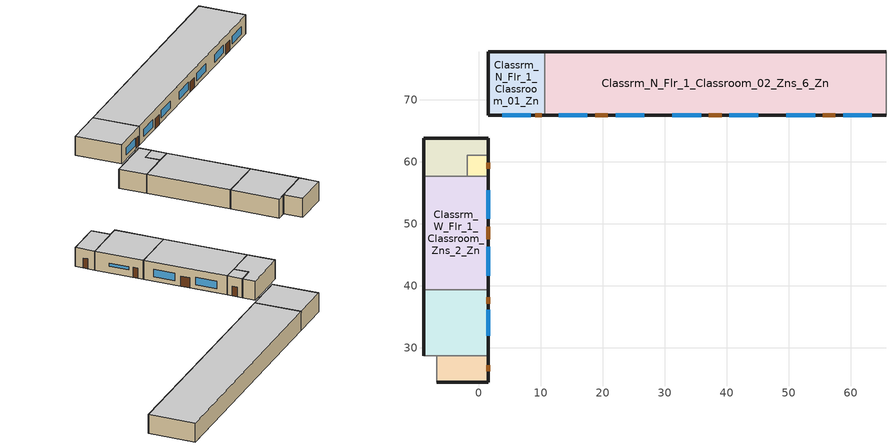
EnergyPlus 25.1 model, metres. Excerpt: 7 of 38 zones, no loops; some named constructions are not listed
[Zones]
Classrm_N_Flr_1_Classroom_01_Zn
 floor ground (srf1 Base_CZ12-SlabOnOrBelowGradeF073): 10.64,77.77 10.64,67.56 1.52,67.56 1.52,77.77 z0
 wall outside (ExtWall_MetalFramed_NonRes): 10.64,67.56 1.52,67.56 1.52,77.77 10.64,77.77 z0:4.27
 wall to Classrm_N_Flr_1_Classroom_02_Zns_6_Zn (IntWall_MetalFramed): 10.64,77.77 10.64,67.56 z0:4.27
 window (FixedWindow_NonRes): 8.39,67.56 3.77,67.56 z0.94:2.62
 door (ExtOpaqueDoorU070): 10.14,67.56 9.12,67.56 z0:2.23
 ceiling to Classrm_N_Flr_2_Classroom_02_Zn (IntFloor Reversed): 10.64,67.56 10.64,77.77 1.52,77.77 1.52,67.56 z4.27
Classrm_N_Flr_1_Classroom_02_Zns_6_Zn
 floor ground (srf59 Base_CZ12-SlabOnOrBelowGradeF073): 65.71,77.77 65.71,67.56 10.64,67.56 10.64,77.77 z0
 wall outside (ExtWall_MetalFramed_NonRes): 10.64,77.77 65.71,77.77 / 65.71,67.56 10.64,67.56 z0:4.27
 wall to Classrm_N_Flr_1_Office_LT_250_sf_Zn (IntWall_MetalFramed): 65.71,77.77 65.71,67.56 z0:4.27
 window (FixedWindow_NonRes): 17.55,67.56 12.9,67.56 / 26.73,67.56 22.08,67.56 / 35.91,67.56 31.26,67.56 / 45.09,67.56 40.44,67.56 / 54.27,67.56 49.62,67.56 / 63.45,67.56 58.8,67.56 z0.94:2.62
 door (ExtOpaqueDoorU070): 20.84,67.56 18.8,67.56 / 39.2,67.56 37.15,67.56 / 57.56,67.56 55.51,67.56 z0:2.23
 ceiling to Classrm_N_Flr_2_Classroom_01_Zns_6_Zn (IntFloor Reversed): 65.71,67.56 65.71,77.77 10.64,77.77 10.64,67.56 z4.27
Classrm_W_Flr_1_Classroom_Zns_2_Zn
 floor ground (srf96 Base_CZ12-SlabOnOrBelowGradeF073): 1.52,57.71 1.52,39.4 -8.9,39.4 -8.9,57.71 z0
 wall outside (ExtWall_MetalFramed_NonRes): -8.9,39.4 -8.9,57.71 z0:4.27; 1.52,57.71,4.27 1.52,57.71,0 1.52,49.58,0 1.52,49.58,2.23 1.52,47.54,2.23 1.52,47.54,0 1.52,39.4,0 1.52,39.4,4.27
 wall to Classrm_W_Flr_1_Library_Reading_Area_Zn (IntWall_MetalFramed): 1.52,39.4 -8.9,39.4 z0:4.27
 wall to Classrm_W_Flr_1_EMT_01_Zn (IntWall_MetalFramed): -1.83,57.71 1.52,57.71 z0:4.27
 wall to Classrm_W_Flr_1_Restroom_Zn (IntWall_MetalFramed): -8.9,57.71 -1.83,57.71 z0:4.27
 window (FixedWindow_NonRes): 1.52,46.3 1.52,41.66 / 1.52,55.45 1.52,50.82 z0.96:2.67
 door (ExtOpaqueDoorU070): 1.52,49.58 1.52,47.54 z0:2.23
 ceiling to Classrm_W_Flr_2_Classroom_01_Zns_3_Zn (IntFloor Reversed): 1.52,39.4 1.52,57.71 -8.9,57.71 -8.9,39.4 z4.27
Classrm_W_Flr_1_EMT_01_Zn
 floor ground (srf24 Base_CZ12-SlabOnOrBelowGradeF073): 1.52,61.07 1.52,57.71 -1.83,57.71 -1.83,61.07 z0
 wall outside (ExtWall_MetalFramed_NonRes): 1.52,61.07 1.52,57.71 z0:4.27
 wall to Classrm_W_Flr_1_Restroom_Zn (IntWall_MetalFramed): -1.83,57.71 -1.83,61.07 1.52,61.07 z0:4.27
 door (ExtOpaqueDoorU070): 1.52,59.9 1.52,58.88 z0:2.13
 ceiling to Classrm_W_Flr_2_IDF_Room_Zn (IntFloor Reversed): 1.52,57.71 1.52,61.07 -1.83,61.07 -1.83,57.71 z4.27
Classrm_W_Flr_1_Library_Reading_Area_Zn
 floor ground (srf101 Base_CZ12-SlabOnOrBelowGradeF073): 1.52,39.4 1.52,28.73 -8.9,28.73 -8.9,39.4 z0
 wall outside (ExtWall_MetalFramed_NonRes): 1.52,39.4 1.52,28.73 / -8.9,28.73 -8.9,39.4 z0:4.27
 wall to Classrm_W_Flr_1_EMT_02_Zn (IntWall_MetalFramed): -6.77,28.73 -8.9,28.73 z0:4.27
 wall to Classrm_W_Flr_1_Storage_General_Zn (IntWall_MetalFramed): 1.52,28.73 -6.77,28.73 z0:4.27
 window (FixedWindow_NonRes): 1.52,36.17 1.52,31.96 z1.46:2.13
 door (ExtOpaqueDoorU070): 1.52,38.18 1.52,37.16 z0:2.23
 ceiling to Classrm_W_Flr_2_Classroom_01_Zns_3_Zn (IntFloor Reversed): 1.52,28.73 1.52,39.4 -8.9,39.4 -8.9,28.73 z4.27
Classrm_W_Flr_1_Restroom_Zn
 floor ground (srf29 Base_CZ12-SlabOnOrBelowGradeF073): 1.52,63.81 1.52,61.07 -1.83,61.07 -1.83,57.71 -8.9,57.71 -8.9,63.81 z0
 wall outside (ExtWall_MetalFramed_NonRes): -8.9,57.71 -8.9,63.81 1.52,63.81 1.52,61.07 z0:4.27
 ceiling to Classrm_W_Flr_2_Restroom_Zn (IntFloor Reversed): -1.83,57.71 -1.83,61.07 1.52,61.07 1.52,63.81 -8.9,63.81 -8.9,57.71 z4.27
Classrm_W_Flr_1_Storage_General_Zn
 floor ground (srf50 Base_CZ12-SlabOnOrBelowGradeF073): 1.52,28.73 1.52,24.46 -6.77,24.46 -6.77,28.73 z0
 wall outside (ExtWall_MetalFramed_NonRes): 1.52,28.73 1.52,24.46 -6.77,24.46 z0:4.27
 wall to Classrm_W_Flr_1_EMT_02_Zn (IntWall_MetalFramed): -6.77,24.46 -6.77,28.73 z0:4.27
 door (ExtOpaqueDoorU070): 1.52,27.22 1.52,26.2 z0:2.23
 ceiling to Classrm_W_Flr_2_Classroom_02_Zn (IntFloor Reversed): 1.52,24.46 1.52,28.73 -6.77,28.73 -6.77,24.46 z4.27
[Material] Thermal Absorptance=0.9; Solar Absorptance=0.7; Visible Absorptance=0.8
Name | Roughness | Thickness {m} | Conductivity {W/m-K} | Density {kg/m3} | Specific Heat {J/kg-K}
Concrete - 140 lb/ft3 - 4 in. | MediumRough | 0.1016 | 1.9514 | 2239.06 | 921.096
Carpet - 3/4 in. | Smooth | 0.01905 | 0.0455183 | 288.332 | 1381.644
Metal Deck - 1/16 in. | MediumRough | 0.0015875 | 45.3452 | 7820.53 | 502.416
[Construction]
IntFloor Reversed: Carpet - 3/4 in., Concrete - 140 lb/ft3 - 4 in., Metal Deck - 1/16 in.
[ZoneList]
ZL_Convention_Conference_Multipurpose_and_Meeting_Area: Admin_MPR_Conference_Room_Zns_3_Zn, Admin_MPR_Multipurpose_Room_Zns_3_Zn
ZL_Electrical_Mechanical_Telephone_Rooms: Admin_MPR_EMT_Zn, Admin_MPR_IDF_Room_Zn, Classrm_W_Flr_1_EMT_01_Zn, Classrm_W_Flr_1_EMT_02_Zn, Classrm_W_Flr_2_IDF_Room_Zn, Kindergarten_EMT_Zn, Kindergarten_IDF_Room_Zn
ZL_Office_Area_SmallerThan250_square_feet: Admin_MPR_Office_LT_250_sf_Zns_6_Zn, Classrm_N_Flr_1_Office_LT_250_sf_Zn, Classrm_N_Flr_2_Office_LT_250_sf_Zn
ZL_Restrooms: Admin_MPR_Restroom_Zns_3_Zn, Classrm_N_Flr_1_Restroom_Zn, Classrm_N_Flr_2_Restroom_Zn, Classrm_W_Flr_1_Restroom_Zn, Classrm_W_Flr_2_Restroom_Zn, Kindergarten_Restroom_Zn
ZL_Storage_General: Admin_MPR_Storage_General_Zn, Classrm_W_Flr_1_Storage_General_Zn, Classrm_W_Flr_2_Storage_General_Zn, Kindergarten_Storage_General_Zn
ZL_Classroom_Lecture_Training_Vocational_Areas: Classrm_N_Flr_1_Classroom_01_Zn, Classrm_N_Flr_1_Classroom_02_Zns_6_Zn, Classrm_N_Flr_2_Classroom_01_Zns_6_Zn, Classrm_N_Flr_2_Classroom_02_Zn, Classrm_W_Flr_1_Classroom_Zns_2_Zn, Classrm_W_Flr_2_Classroom_01_Zns_3_Zn, Classrm_W_Flr_2_Classroom_02_Zn, Kindergarten_Classroom_01_Zn, Kindergarten_Classroom_02_Zn
[People] Number of People Calculation Method=People/Area; Fraction Radiant=0.3; Sensible Heat Fraction=autocalculate; Carbon Dioxide Generation Rate {m3/s-W}=3.82e-08; Enable ASHRAE 55 Comfort Warnings=No; Mean Radiant Temperature Calculation Type=EnclosureAveraged; Clothing Insulation Calculation Method=ClothingInsulationSchedule; Cold Stress Temperature Threshold {C}=15.56; Heat Stress Temperature Threshold {C}=30
Name | Zone or ZoneList or Space or SpaceList | Number of People Schedule | People per Floor Area {person/m2} | Activity Level Schedule
People_Convention_Conference_Multipurpose_and_Meeting_Area | ZL_Convention_Conference_Multipurpose_and_Meeting_Area | SchoolK8MPROccupancy | 0.710418 | FunctionalAreaPeopleActivityLevel
People_Electrical_Mechanical_Telephone_Rooms | ZL_Electrical_Mechanical_Telephone_Rooms | SchoolK8MPROccupancy | 0.107639 | CommonAreaPeopleActivityLevel
People_Office_Area_250_square_feet | ZL_Office_Area_SmallerThan250_square_feet | SchoolK8MPROccupancy | 0.107639 | FunctionalAreaPeopleActivityLevel
People_Restrooms | ZL_Restrooms | SchoolK8MPROccupancy | 0.107639 | CommonAreaPeopleActivityLevel
People_Storage_General | ZL_Storage_General | SchoolK8MPROccupancy | 0.107639 | CommonAreaPeopleActivityLevel
People_Classroom_Lecture_Training_Vocational_Areas | ZL_Classroom_Lecture_Training_Vocational_Areas | SchoolK8ClassroomOccupancy | 0.538196 | MeetingPeopleActivityLevel
[Lights] Design Level Calculation Method=Watts/Area; Return Air Fraction=0; Fraction Radiant=0.58; Fraction Visible=0; Fraction Replaceable=1; Return Air Fraction Calculated from Plenum Temperature=No; Return Air Fraction Function of Plenum Temperature Coefficient 1=0; Return Air Fraction Function of Plenum Temperature Coefficient 2 {1/K}=0
Name | Zone or ZoneList or Space or SpaceList | Schedule | Watts per Floor Area {W/m2}
Lights_Convention_Conference_Multipurpose_and_Meeting_Area | ZL_Convention_Conference_Multipurpose_and_Meeting_Area | SchoolK8MPRLights | 8.07293
Lights_Electrical_Mechanical_Telephone_Rooms | ZL_Electrical_Mechanical_Telephone_Rooms | SchoolK8MPRLights | 4.30556
Lights_Office_Area_250_square_feet | ZL_Office_Area_SmallerThan250_square_feet | SchoolK8MPRLights | 6.99654
Lights_Restrooms | ZL_Restrooms | SchoolK8MPRLights | 6.99654
Lights_Storage_General | ZL_Storage_General | SchoolK8MPRLights | 4.30556
Lights_Classroom_Lecture_Training_Vocational_Areas | ZL_Classroom_Lecture_Training_Vocational_Areas | SchoolK8ClassroomLights | 6.45835
[ElectricEquipment] Design Level Calculation Method=Watts/Area; Fraction Latent=0; Fraction Radiant=0.2; Fraction Lost=0
Name | Zone or ZoneList or Space or SpaceList | Schedule | Watts per Floor Area {W/m2}
Equip_ZL_Convention_Conference_Multipurpose_and_Meeting_Area | ZL_Convention_Conference_Multipurpose_and_Meeting_Area | SchoolK8MPRElecEquipment | 10.7639
Equip_ZL_Electrical_Mechanical_Telephone_Rooms | ZL_Electrical_Mechanical_Telephone_Rooms | SchoolK8MPRElecEquipment | 32.2917
Equip_ZL_Office_Area_SmallerThan250_square_feet | ZL_Office_Area_SmallerThan250_square_feet | SchoolK8MPRElecEquipment | 7.53474
Equip_ZL_Storage_General | ZL_Storage_General | SchoolK8MPRElecEquipment | 2.15278
Equip_ZL_Classroom_Lecture_Training_Vocational_Areas | ZL_Classroom_Lecture_Training_Vocational_Areas | SchoolK8ClassroomElecEquipment | 8.61113
[Schedule:Day:Hourly]
CommonAreaPeopleActivityLevelWD; CommonAreaPeopleActivityLevelSat; CommonAreaPeopleActivityLevelSun: 147, 147, 147, 147, 147, 147, 147, 147, 147, 147, 147, 147, 147, 147, 147, 147, 147, 147, 147, 147, 147, 147, 147, 147
FunctionalAreaPeopleActivityLevelWD; FunctionalAreaPeopleActivityLevelSat; FunctionalAreaPeopleActivityLevelSun: 131.9, 131.9, 131.9, 131.9, 131.9, 131.9, 131.9, 131.9, 131.9, 131.9, 131.9, 131.9, 131.9, 131.9, 131.9, 131.9, 131.9, 131.9, 131.9, 131.9, 131.9, 131.9, 131.9, 131.9
PerformanceSpcPeopleActivityLevelWD; PerformanceSpcPeopleActivityLevelSat; PerformanceSpcPeopleActivityLevelSun: 102.6, 102.6, 102.6, 102.6, 102.6, 102.6, 102.6, 102.6, 102.6, 102.6, 102.6, 102.6, 102.6, 102.6, 102.6, 102.6, 102.6, 102.6, 102.6, 102.6, 102.6, 102.6, 102.6, 102.6
KitchenPeopleActivityLevelWD; KitchenPeopleActivityLevelSat; KitchenPeopleActivityLevelSun; RefStoragePeopleActivityLevelWD; RefStoragePeopleActivityLevelSat; RefStoragePeopleActivityLevelSun: 219.8, 219.8, 219.8, 219.8, 219.8, 219.8, 219.8, 219.8, 219.8, 219.8, 219.8, 219.8, 219.8, 219.8, 219.8, 219.8, 219.8, 219.8, 219.8, 219.8, 219.8, 219.8, 219.8, 219.8
SchoolK8ClassroomOccupancyWD: 0, 0, 0, 0, 0, 0, 0, 0.05, 0.75, 0.9, 0.9, 0.8, 0.8, 0.8, 0.8, 0.45, 0.15, 0.05, 0.15, 0.2, 0.2, 0.1, 0, 0
SchoolK8ClassroomOccupancySat: 0, 0, 0, 0, 0, 0, 0, 0, 0.1, 0.1, 0.1, 0.1, 0.1, 0, 0, 0, 0, 0, 0, 0, 0, 0, 0, 0
SchoolK8ClassroomOccupancySun; SchoolK8KitchenOccupancySat; SchoolK8KitchenOccupancySun; SchoolK8KitchenLightsSat; SchoolK8KitchenLightsSun; SchoolK8KitchenElecEquipmentSat; SchoolK8KitchenElecEquipmentSun; SchoolK8KitchenGasEquipmentSat; SchoolK8KitchenGasEquipmentSun; SchoolK8MPROccupancySat; SchoolK8MPROccupancySun; SchoolK8MPRLightsSat; SchoolK8MPRLightsSun; SchoolK8MPRElecEquipmentSat; SchoolK8MPRElecEquipmentSun: 0, 0, 0, 0, 0, 0, 0, 0, 0, 0, 0, 0, 0, 0, 0, 0, 0, 0, 0, 0, 0, 0, 0, 0
SchoolK8ClassroomLightsWD: 0.05, 0.05, 0.05, 0.05, 0.05, 0.05, 0.05, 0.3, 0.6, 0.65, 0.65, 0.65, 0.55, 0.55, 0.55, 0.5, 0.35, 0.35, 0.35, 0.35, 0.35, 0.3, 0.05, 0.05
SchoolK8ClassroomLightsSat; SchoolK8ClassroomElecEquipmentSat: 0.05, 0.05, 0.05, 0.05, 0.05, 0.05, 0.05, 0.05, 0.15, 0.15, 0.15, 0.15, 0.15, 0.05, 0.05, 0.05, 0.05, 0.05, 0.05, 0.05, 0.05, 0.05, 0.05, 0.05
SchoolK8ClassroomLightsSun; SchoolK8ClassroomElecEquipmentSun: 0.05, 0.05, 0.05, 0.05, 0.05, 0.05, 0.05, 0.05, 0.05, 0.05, 0.05, 0.05, 0.05, 0.05, 0.05, 0.05, 0.05, 0.05, 0.05, 0.05, 0.05, 0.05, 0.05, 0.05
SchoolK8ClassroomElecEquipmentWD: 0.05, 0.05, 0.05, 0.05, 0.05, 0.05, 0.05, 0.3, 0.85, 0.95, 0.95, 0.95, 0.8, 0.8, 0.8, 0.7, 0.5, 0.5, 0.35, 0.35, 0.35, 0.3, 0.05, 0.05
SchoolK8ClassroomInfiltrationWD: 1, 1, 1, 1, 1, 1, 1, 0.25, 0.25, 0.25, 0.25, 0.25, 0.25, 0.25, 0.25, 0.25, 1, 1, 1, 1, 1, 1, 1, 1
SchoolK8ClassroomInfiltrationSat; SchoolK8ClassroomInfiltrationSun; SchoolK8KitchenInfiltrationSat; SchoolK8KitchenInfiltrationSun; SchoolK8MPRInfiltrationSat; SchoolK8MPRInfiltrationSun; SchoolK8ExtLightingNonMotionCtrlWD; SchoolK8ExtLightingNonMotionCtrlSat; SchoolK8ExtLightingNonMotionCtrlSun: 1, 1, 1, 1, 1, 1, 1, 1, 1, 1, 1, 1, 1, 1, 1, 1, 1, 1, 1, 1, 1, 1, 1, 1
SchoolK8KitchenOccupancyWD: 0, 0, 0, 0, 0, 0.1, 0.5, 0.95, 0.95, 0.95, 0.95, 0.95, 0.95, 0.95, 0.5, 0, 0, 0, 0, 0, 0, 0, 0, 0
SchoolK8KitchenLightsWD: 0, 0, 0, 0, 0, 1, 1, 1, 1, 1, 1, 1, 1, 1, 1, 0, 0, 0, 0, 0, 0, 0, 0, 0
SchoolK8KitchenElecEquipmentWD; SchoolK8MPRElecEquipmentWD: 0.15, 0.15, 0.15, 0.15, 0.15, 0.2, 0.3, 0.9, 0.9, 0.8, 0.8, 0.8, 0.9, 0.9, 0.9, 0.7, 0.2, 0.15, 0.15, 0.15, 0.15, 0.15, 0.15, 0.15
SchoolK8KitchenInfiltrationWD: 1, 1, 1, 1, 1, 0.25, 0.25, 0.25, 0.25, 0.25, 0.25, 0.25, 0.25, 0.25, 0.25, 1, 1, 1, 1, 1, 1, 1, 1, 1
SchoolK8KitchenRefrigerationWD; SchoolK8KitchenRefrigerationSat; SchoolK8KitchenRefrigerationSun; SchoolK8MPRRefrigerationWD; SchoolK8MPRRefrigerationSat; SchoolK8MPRRefrigerationSun: 0.9, 0.9, 0.9, 0.9, 0.9, 0.9, 0.9, 0.9, 0.9, 0.9, 0.9, 0.9, 0.9, 0.9, 0.9, 0.9, 0.9, 0.9, 0.9, 0.9, 0.9, 0.9, 0.9, 0.9
SchoolK8KitchenGasEquipmentWD: 0, 0, 0, 0, 0, 0, 0, 0.5, 0.5, 0.75, 0.9, 0.9, 0.9, 0, 0, 0, 0, 0, 0, 0, 0, 0, 0, 0
SchoolK8MPROccupancyWD: 0, 0, 0, 0, 0, 0, 0.1, 0.5, 0.25, 0.25, 0.05, 0.25, 0.95, 0.95, 0.25, 0.2, 0.2, 0.2, 0.15, 0.15, 0, 0, 0, 0
SchoolK8MPRLightsWD: 0, 0, 0, 0, 0, 0, 1, 1, 1, 1, 1, 1, 1, 1, 1, 1, 1, 1, 1, 1, 0, 0, 0, 0
SchoolK8MPRInfiltrationWD: 1, 1, 1, 1, 1, 1, 0.25, 0.25, 0.25, 0.25, 0.25, 0.25, 0.25, 0.25, 0.25, 0.25, 0.25, 0.25, 1, 1, 1, 1, 1, 1
SchoolK8ElevatorWD: 0.12, 0.12, 0.12, 0.12, 0.12, 0.2, 0.4, 0.5, 0.5, 0.35, 0.15, 0.15, 0.15, 0.15, 0.15, 0.15, 0.35, 0.5, 0.5, 0.4, 0.4, 0.3, 0.2, 0.12
SchoolK8ElevatorSat; SchoolK8ElevatorSun; SchoolK8ElevatorWinter: 0.12, 0.12, 0.12, 0.12, 0.12, 0.12, 0.12, 0.12, 0.12, 0.12, 0.12, 0.12, 0.12, 0.12, 0.12, 0.12, 0.12, 0.12, 0.12, 0.12, 0.12, 0.12, 0.12, 0.12
SchoolK8ExtLightingMotionCtrlWD: 0, 0, 0, 0, 0, 1, 1, 1, 1, 1, 1, 1, 1, 1, 1, 1, 1, 1, 1, 1, 1, 1, 0, 0
SchoolK8ExtLightingMotionCtrlSat; SchoolK8ExtLightingMotionCtrlSun: 0, 0, 0, 0, 0, 1, 1, 1, 1, 1, 1, 1, 1, 1, 1, 1, 1, 1, 1, 1, 1, 1, 1, 1
MeetingPeopleActivityLevelWD; MeetingPeopleActivityLevelSat; MeetingPeopleActivityLevelSun: 117.2, 117.2, 117.2, 117.2, 117.2, 117.2, 117.2, 117.2, 117.2, 117.2, 117.2, 117.2, 117.2, 117.2, 117.2, 117.2, 117.2, 117.2, 117.2, 117.2, 117.2, 117.2, 117.2, 117.2
SchoolK8ElevatorSummer: 0.5, 0.5, 0.5, 0.5, 0.5, 0.5, 0.5, 0.5, 0.5, 0.5, 0.5, 0.5, 0.5, 0.5, 0.5, 0.5, 0.5, 0.5, 0.5, 0.5, 0.5, 0.5, 0.5, 0.5
[Schedule:Week:Daily]
CommonAreaPeopleActivityLevelWk: CommonAreaPeopleActivityLevelSun, CommonAreaPeopleActivityLevelWD, CommonAreaPeopleActivityLevelWD, CommonAreaPeopleActivityLevelWD, CommonAreaPeopleActivityLevelWD, CommonAreaPeopleActivityLevelWD, CommonAreaPeopleActivityLevelSat, CommonAreaPeopleActivityLevelSun, CommonAreaPeopleActivityLevelWD, CommonAreaPeopleActivityLevelWD, CommonAreaPeopleActivityLevelSun, CommonAreaPeopleActivityLevelSun
FunctionalAreaPeopleActivityLevelWk: FunctionalAreaPeopleActivityLevelSun, FunctionalAreaPeopleActivityLevelWD, FunctionalAreaPeopleActivityLevelWD, FunctionalAreaPeopleActivityLevelWD, FunctionalAreaPeopleActivityLevelWD, FunctionalAreaPeopleActivityLevelWD, FunctionalAreaPeopleActivityLevelSat, FunctionalAreaPeopleActivityLevelSun, FunctionalAreaPeopleActivityLevelWD, FunctionalAreaPeopleActivityLevelWD, FunctionalAreaPeopleActivityLevelSun, FunctionalAreaPeopleActivityLevelSun
KitchenPeopleActivityLevelWk: KitchenPeopleActivityLevelSun, KitchenPeopleActivityLevelWD, KitchenPeopleActivityLevelWD, KitchenPeopleActivityLevelWD, KitchenPeopleActivityLevelWD, KitchenPeopleActivityLevelWD, KitchenPeopleActivityLevelSat, KitchenPeopleActivityLevelSun, KitchenPeopleActivityLevelWD, KitchenPeopleActivityLevelWD, KitchenPeopleActivityLevelSun, KitchenPeopleActivityLevelSun
MeetingPeopleActivityLevelWk: MeetingPeopleActivityLevelSun, MeetingPeopleActivityLevelWD, MeetingPeopleActivityLevelWD, MeetingPeopleActivityLevelWD, MeetingPeopleActivityLevelWD, MeetingPeopleActivityLevelWD, MeetingPeopleActivityLevelSat, MeetingPeopleActivityLevelSun, MeetingPeopleActivityLevelWD, MeetingPeopleActivityLevelWD, MeetingPeopleActivityLevelSun, MeetingPeopleActivityLevelSun
PerformanceSpcPeopleActivityLevelWk: PerformanceSpcPeopleActivityLevelSun, PerformanceSpcPeopleActivityLevelWD, PerformanceSpcPeopleActivityLevelWD, PerformanceSpcPeopleActivityLevelWD, PerformanceSpcPeopleActivityLevelWD, PerformanceSpcPeopleActivityLevelWD, PerformanceSpcPeopleActivityLevelSat, PerformanceSpcPeopleActivityLevelSun, PerformanceSpcPeopleActivityLevelWD, PerformanceSpcPeopleActivityLevelWD, PerformanceSpcPeopleActivityLevelSun, PerformanceSpcPeopleActivityLevelSun
RefStoragePeopleActivityLevelWk: RefStoragePeopleActivityLevelSun, RefStoragePeopleActivityLevelWD, RefStoragePeopleActivityLevelWD, RefStoragePeopleActivityLevelWD, RefStoragePeopleActivityLevelWD, RefStoragePeopleActivityLevelWD, RefStoragePeopleActivityLevelSat, RefStoragePeopleActivityLevelSun, RefStoragePeopleActivityLevelWD, RefStoragePeopleActivityLevelWD, RefStoragePeopleActivityLevelSun, RefStoragePeopleActivityLevelSun
SchoolK8ClassroomElecEquipmentWk: SchoolK8ClassroomElecEquipmentSun, SchoolK8ClassroomElecEquipmentWD, SchoolK8ClassroomElecEquipmentWD, SchoolK8ClassroomElecEquipmentWD, SchoolK8ClassroomElecEquipmentWD, SchoolK8ClassroomElecEquipmentWD, SchoolK8ClassroomElecEquipmentSat, SchoolK8ClassroomElecEquipmentSun, SchoolK8ClassroomElecEquipmentWD, SchoolK8ClassroomElecEquipmentWD, SchoolK8ClassroomElecEquipmentSun, SchoolK8ClassroomElecEquipmentSun
SchoolK8ClassroomInfiltrationWk: SchoolK8ClassroomInfiltrationSun, SchoolK8ClassroomInfiltrationWD, SchoolK8ClassroomInfiltrationWD, SchoolK8ClassroomInfiltrationWD, SchoolK8ClassroomInfiltrationWD, SchoolK8ClassroomInfiltrationWD, SchoolK8ClassroomInfiltrationSat, SchoolK8ClassroomInfiltrationSun, SchoolK8ClassroomInfiltrationWD, SchoolK8ClassroomInfiltrationWD, SchoolK8ClassroomInfiltrationSun, SchoolK8ClassroomInfiltrationSun
SchoolK8ClassroomLightsWk: SchoolK8ClassroomLightsSun, SchoolK8ClassroomLightsWD, SchoolK8ClassroomLightsWD, SchoolK8ClassroomLightsWD, SchoolK8ClassroomLightsWD, SchoolK8ClassroomLightsWD, SchoolK8ClassroomLightsSat, SchoolK8ClassroomLightsSun, SchoolK8ClassroomLightsWD, SchoolK8ClassroomLightsWD, SchoolK8ClassroomLightsSun, SchoolK8ClassroomLightsSun
SchoolK8ClassroomOccupancyWk: SchoolK8ClassroomOccupancySun, SchoolK8ClassroomOccupancyWD, SchoolK8ClassroomOccupancyWD, SchoolK8ClassroomOccupancyWD, SchoolK8ClassroomOccupancyWD, SchoolK8ClassroomOccupancyWD, SchoolK8ClassroomOccupancySat, SchoolK8ClassroomOccupancySun, SchoolK8ClassroomOccupancyWD, SchoolK8ClassroomOccupancyWD, SchoolK8ClassroomOccupancySun, SchoolK8ClassroomOccupancySun
SchoolK8ElevatorWk: SchoolK8ElevatorSun, SchoolK8ElevatorWD, SchoolK8ElevatorWD, SchoolK8ElevatorWD, SchoolK8ElevatorWD, SchoolK8ElevatorWD, SchoolK8ElevatorSat, SchoolK8ElevatorSun, SchoolK8ElevatorSummer, SchoolK8ElevatorWinter, SchoolK8ElevatorSun, SchoolK8ElevatorSun
SchoolK8ExtLightingMotionCtrlWk: SchoolK8ExtLightingMotionCtrlSun, SchoolK8ExtLightingMotionCtrlWD, SchoolK8ExtLightingMotionCtrlWD, SchoolK8ExtLightingMotionCtrlWD, SchoolK8ExtLightingMotionCtrlWD, SchoolK8ExtLightingMotionCtrlWD, SchoolK8ExtLightingMotionCtrlSat, SchoolK8ExtLightingMotionCtrlSun, SchoolK8ExtLightingMotionCtrlWD, SchoolK8ExtLightingMotionCtrlWD, SchoolK8ExtLightingMotionCtrlSun, SchoolK8ExtLightingMotionCtrlSun
SchoolK8ExtLightingNonMotionCtrlWk: SchoolK8ExtLightingNonMotionCtrlSun, SchoolK8ExtLightingNonMotionCtrlWD, SchoolK8ExtLightingNonMotionCtrlWD, SchoolK8ExtLightingNonMotionCtrlWD, SchoolK8ExtLightingNonMotionCtrlWD, SchoolK8ExtLightingNonMotionCtrlWD, SchoolK8ExtLightingNonMotionCtrlSat, SchoolK8ExtLightingNonMotionCtrlSun, SchoolK8ExtLightingNonMotionCtrlWD, SchoolK8ExtLightingNonMotionCtrlWD, SchoolK8ExtLightingNonMotionCtrlSun, SchoolK8ExtLightingNonMotionCtrlSun
SchoolK8KitchenElecEquipmentWk: SchoolK8KitchenElecEquipmentSun, SchoolK8KitchenElecEquipmentWD, SchoolK8KitchenElecEquipmentWD, SchoolK8KitchenElecEquipmentWD, SchoolK8KitchenElecEquipmentWD, SchoolK8KitchenElecEquipmentWD, SchoolK8KitchenElecEquipmentSat, SchoolK8KitchenElecEquipmentSun, SchoolK8KitchenElecEquipmentWD, SchoolK8KitchenElecEquipmentWD, SchoolK8KitchenElecEquipmentSun, SchoolK8KitchenElecEquipmentSun
SchoolK8KitchenGasEquipmentWk: SchoolK8KitchenGasEquipmentSun, SchoolK8KitchenGasEquipmentWD, SchoolK8KitchenGasEquipmentWD, SchoolK8KitchenGasEquipmentWD, SchoolK8KitchenGasEquipmentWD, SchoolK8KitchenGasEquipmentWD, SchoolK8KitchenGasEquipmentSat, SchoolK8KitchenGasEquipmentSun, SchoolK8KitchenGasEquipmentWD, SchoolK8KitchenGasEquipmentWD, SchoolK8KitchenGasEquipmentSun, SchoolK8KitchenGasEquipmentSun
SchoolK8KitchenInfiltrationWk: SchoolK8KitchenInfiltrationSun, SchoolK8KitchenInfiltrationWD, SchoolK8KitchenInfiltrationWD, SchoolK8KitchenInfiltrationWD, SchoolK8KitchenInfiltrationWD, SchoolK8KitchenInfiltrationWD, SchoolK8KitchenInfiltrationSat, SchoolK8KitchenInfiltrationSun, SchoolK8KitchenInfiltrationWD, SchoolK8KitchenInfiltrationWD, SchoolK8KitchenInfiltrationSun, SchoolK8KitchenInfiltrationSun
SchoolK8KitchenLightsWk: SchoolK8KitchenLightsSun, SchoolK8KitchenLightsWD, SchoolK8KitchenLightsWD, SchoolK8KitchenLightsWD, SchoolK8KitchenLightsWD, SchoolK8KitchenLightsWD, SchoolK8KitchenLightsSat, SchoolK8KitchenLightsSun, SchoolK8KitchenLightsWD, SchoolK8KitchenLightsWD, SchoolK8KitchenLightsSun, SchoolK8KitchenLightsSun
SchoolK8KitchenOccupancyWk: SchoolK8KitchenOccupancySun, SchoolK8KitchenOccupancyWD, SchoolK8KitchenOccupancyWD, SchoolK8KitchenOccupancyWD, SchoolK8KitchenOccupancyWD, SchoolK8KitchenOccupancyWD, SchoolK8KitchenOccupancySat, SchoolK8KitchenOccupancySun, SchoolK8KitchenOccupancyWD, SchoolK8KitchenOccupancyWD, SchoolK8KitchenOccupancySun, SchoolK8KitchenOccupancySun
SchoolK8KitchenRefrigerationWk: SchoolK8KitchenRefrigerationSun, SchoolK8KitchenRefrigerationWD, SchoolK8KitchenRefrigerationWD, SchoolK8KitchenRefrigerationWD, SchoolK8KitchenRefrigerationWD, SchoolK8KitchenRefrigerationWD, SchoolK8KitchenRefrigerationSat, SchoolK8KitchenRefrigerationSun, SchoolK8KitchenRefrigerationWD, SchoolK8KitchenRefrigerationWD, SchoolK8KitchenRefrigerationSun, SchoolK8KitchenRefrigerationSun
SchoolK8MPRElecEquipmentWk: SchoolK8MPRElecEquipmentSun, SchoolK8MPRElecEquipmentWD, SchoolK8MPRElecEquipmentWD, SchoolK8MPRElecEquipmentWD, SchoolK8MPRElecEquipmentWD, SchoolK8MPRElecEquipmentWD, SchoolK8MPRElecEquipmentSat, SchoolK8MPRElecEquipmentSun, SchoolK8MPRElecEquipmentWD, SchoolK8MPRElecEquipmentWD, SchoolK8MPRElecEquipmentSun, SchoolK8MPRElecEquipmentSun
SchoolK8MPRInfiltrationWk: SchoolK8MPRInfiltrationSun, SchoolK8MPRInfiltrationWD, SchoolK8MPRInfiltrationWD, SchoolK8MPRInfiltrationWD, SchoolK8MPRInfiltrationWD, SchoolK8MPRInfiltrationWD, SchoolK8MPRInfiltrationSat, SchoolK8MPRInfiltrationSun, SchoolK8MPRInfiltrationWD, SchoolK8MPRInfiltrationWD, SchoolK8MPRInfiltrationSun, SchoolK8MPRInfiltrationSun
SchoolK8MPRLightsWk: SchoolK8MPRLightsSun, SchoolK8MPRLightsWD, SchoolK8MPRLightsWD, SchoolK8MPRLightsWD, SchoolK8MPRLightsWD, SchoolK8MPRLightsWD, SchoolK8MPRLightsSat, SchoolK8MPRLightsSun, SchoolK8MPRLightsWD, SchoolK8MPRLightsWD, SchoolK8MPRLightsSun, SchoolK8MPRLightsSun
SchoolK8MPROccupancyWk: SchoolK8MPROccupancySun, SchoolK8MPROccupancyWD, SchoolK8MPROccupancyWD, SchoolK8MPROccupancyWD, SchoolK8MPROccupancyWD, SchoolK8MPROccupancyWD, SchoolK8MPROccupancySat, SchoolK8MPROccupancySun, SchoolK8MPROccupancyWD, SchoolK8MPROccupancyWD, SchoolK8MPROccupancySun, SchoolK8MPROccupancySun
SchoolK8MPRRefrigerationWk: SchoolK8MPRRefrigerationSun, SchoolK8MPRRefrigerationWD, SchoolK8MPRRefrigerationWD, SchoolK8MPRRefrigerationWD, SchoolK8MPRRefrigerationWD, SchoolK8MPRRefrigerationWD, SchoolK8MPRRefrigerationSat, SchoolK8MPRRefrigerationSun, SchoolK8MPRRefrigerationWD, SchoolK8MPRRefrigerationWD, SchoolK8MPRRefrigerationSun, SchoolK8MPRRefrigerationSun
[Schedule:Year]
CommonAreaPeopleActivityLevel: CommonAreaPeopleActivityLevelWk, 1, 1, 12, 31
FunctionalAreaPeopleActivityLevel: FunctionalAreaPeopleActivityLevelWk, 1, 1, 12, 31
MeetingPeopleActivityLevel: MeetingPeopleActivityLevelWk, 1, 1, 12, 31
SchoolK8ClassroomElecEquipment: SchoolK8ClassroomElecEquipmentWk, 1, 1, 12, 31
SchoolK8ClassroomLights: SchoolK8ClassroomLightsWk, 1, 1, 12, 31
SchoolK8ClassroomOccupancy: SchoolK8ClassroomOccupancyWk, 1, 1, 12, 31
SchoolK8MPRElecEquipment: SchoolK8MPRElecEquipmentWk, 1, 1, 12, 31
SchoolK8MPRLights: SchoolK8MPRLightsWk, 1, 1, 12, 31
SchoolK8MPROccupancy: SchoolK8MPROccupancyWk, 1, 1, 12, 31
